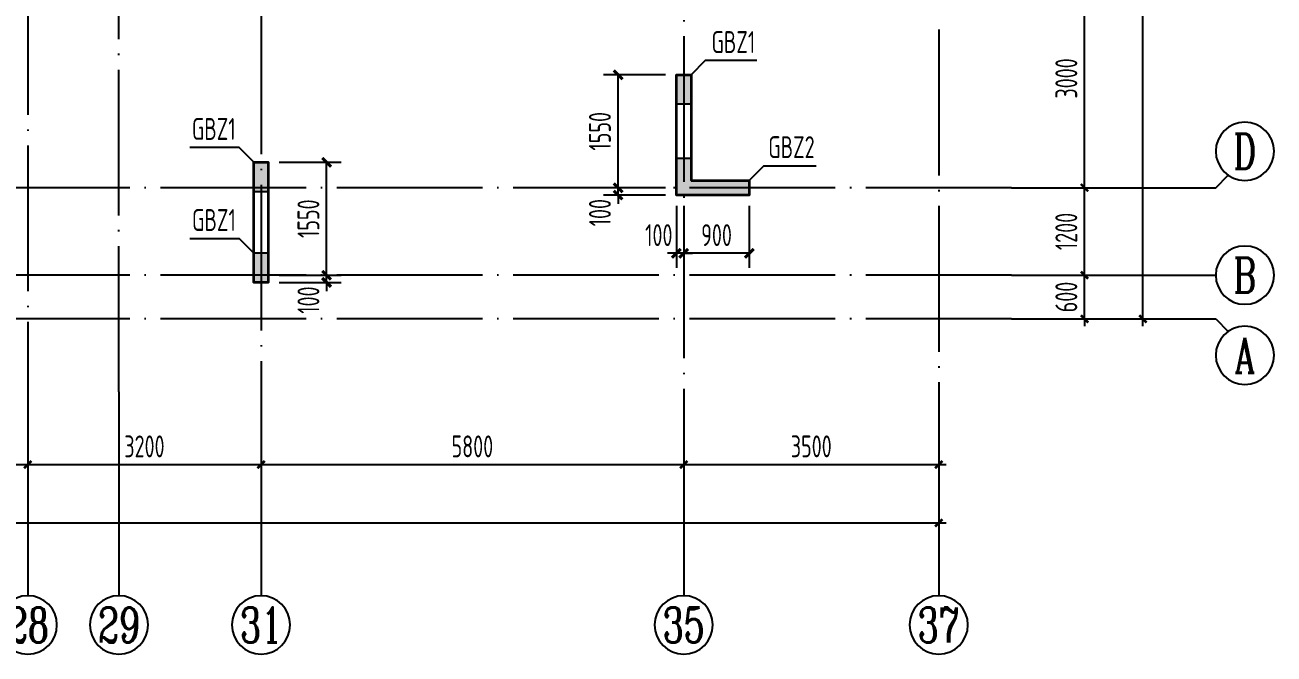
# Model space of a CAD drawing. Extents: x -1712635 to -854203, y -534641 to -21985.
# Drawn here: x -1324429 to -1307290, y -366484 to -357850 of the extents above; entities that cross this region are included whole.
import ezdxf
from ezdxf.enums import TextEntityAlignment as Align

# ---------------------------------------------------------------- set-up
doc = ezdxf.new("R2010")
doc.units = 0
doc.header["$LTSCALE"] = 1000
doc.linetypes.add('DOTE', pattern=[2.42, 2, -0.2, 0.02, -0.2])
doc.layers.get('0').update_dxf_attribs({"linetype": 'CONTINUOUS'})
doc.layers.get('Defpoints').update_dxf_attribs({"linetype": 'CONTINUOUS'})
for name, color, linetype in [('A-AXIS', 1, 'CONTINUOUS'), ('A-DOTE', 10, 'DOTE'), ('AXIS_NUM', 7, 'CONTINUOUS'), ('S-Q墙实线', 6, 'CONTINUOUS'), ('S-Q墙标注', 3, 'CONTINUOUS'), ('S-X详图填充', 252, 'CONTINUOUS'), ('S-X详图实线', 4, 'CONTINUOUS'), ('S-Y一般标注', 3, 'CONTINUOUS'), ('S-Z柱编号', 6, 'CONTINUOUS')]:
    doc.layers.add(name, color=color, linetype=linetype)
doc.styles.add('TSSD_Axis', font='complex.shx', dxfattribs={"width": 0.7, "bigfont": 'hztxt.shx'})
doc.styles.add('TSSD_DIMENSION', font='Tssdeng.shx', dxfattribs={"width": 0.7, "bigfont": 'tssdchn.shx'})
doc.styles.add('TSSD_REIN', font='tssdeng.shx', dxfattribs={"width": 0.7, "height": 300, "bigfont": 'tssdchn.shx'})
doc.styles.add('结构文字', font='zstxt.shx', dxfattribs={"width": 0.7, "bigfont": 'zshz.shx'})
doc.dimstyles.new('STRUCK', dxfattribs={"dimtxt": 400, "dimasz": 121, "dimexe": 200, "dimexo": 150, "dimgap": 115, "dimtad": 1, "dimdec": 0, "dimdsep": 46, "dimtxsty": '结构文字', "dimblk": 'ARCHTICK', "dimcen": 400, "dimclrd": 3, "dimclre": 3, "dimclrt": 7, "dimadec": 0, "dimazin": 0, "dimtfac": 1, "dimtdec": 0, "dimtix": 1, "dimtmove": 2, "dimatfit": 3, "dimldrblk": '_DIMX', "dimfxl": 0, "dimtolj": 1, "dimtzin": 0, "dimarcsym": 0})
doc.dimstyles.new('TSSD_100_100', dxfattribs={"dimtxt": 300, "dimasz": 100, "dimexe": 100, "dimexo": 250, "dimgap": 100, "dimtad": 1, "dimdec": 0, "dimzin": 0, "dimdsep": 46, "dimtxsty": 'TSSD_DIMENSION', "dimblk": 'ARCHTICK', "dimcen": 0, "dimdle": 100, "dimclrt": 7, "dimadec": 0, "dimazin": 0, "dimtfac": 1, "dimtdec": 0, "dimtix": 1, "dimtmove": 2, "dimatfit": 3, "dimldrblk": 'ARCHTICK', "dimfxl": 0, "dimtolj": 1, "dimtzin": 0, "dimarcsym": 0})

# ---------------------------------------------------------------- blocks, each defined once
blk = doc.blocks.new('_ArchTick')
at = {"color": 0, "const_width": 0.35}
blk.add_lwpolyline([(-0.5, -0.5), (0.5, 0.5)], dxfattribs=at)
blk = doc.blocks.new('*D159')
at = {"layer": 'Defpoints', "color": 0}
for p in [(42100, 3600), (45300, 3600), (45300, 2600)]:
    blk.add_point(p, dxfattribs=at)
at = {"layer": 'S-Y一般标注', "color": 0, "lineweight": -2}
for p, q in [((42100, 3350), (42100, 2500)), ((45300, 3350), (45300, 2500)), ((42000, 2600), (45400, 2600))]:
    blk.add_line(p, q, dxfattribs=at)
at = {"layer": 'S-Y一般标注', "color": 0, "lineweight": -2, "xscale": 100, "yscale": 100, "zscale": 100, "rotation": 180}
blk.add_blockref('_ArchTick', (42100, 2600), dxfattribs=at)
at = {"layer": 'S-Y一般标注', "color": 0, "lineweight": -2, "xscale": 100, "yscale": 100, "zscale": 100}
blk.add_blockref('_ArchTick', (45300, 2600), dxfattribs=at)
at = {"layer": 'S-Y一般标注', "color": 7, "insert": (43700, 2850), "char_height": 300, "attachment_point": 5, "style": 'TSSD_DIMENSION'}
blk.add_mtext('\\A1;3200', dxfattribs=at)
blk = doc.blocks.new('ts_axno')
at = {"color": 0, "linetype": 'ByBlock', "lineweight": -2}
blk.add_circle((0, 0), 0.5, dxfattribs=at)
at = {"color": 0, "linetype": 'ByBlock', "lineweight": -2, "style": 'TSSD_Axis', "width": 0.7}
blk.add_attdef('A', text='', height=0.6, dxfattribs=at).set_placement((0, 0), align=Align.MIDDLE_CENTER)
blk = doc.blocks.new('*D160')
at = {"layer": 'Defpoints', "color": 0}
for p in [(45300, 3600), (51100, 3600), (51100, 2600)]:
    blk.add_point(p, dxfattribs=at)
at = {"layer": 'S-Y一般标注', "color": 0, "lineweight": -2}
for p, q in [((45300, 3350), (45300, 2500)), ((51100, 3350), (51100, 2500)), ((45200, 2600), (51200, 2600))]:
    blk.add_line(p, q, dxfattribs=at)
at = {"layer": 'S-Y一般标注', "color": 0, "lineweight": -2, "xscale": 100, "yscale": 100, "zscale": 100, "rotation": 180}
blk.add_blockref('_ArchTick', (45300, 2600), dxfattribs=at)
at = {"layer": 'S-Y一般标注', "color": 0, "lineweight": -2, "xscale": 100, "yscale": 100, "zscale": 100}
blk.add_blockref('_ArchTick', (51100, 2600), dxfattribs=at)
at = {"layer": 'S-Y一般标注', "color": 7, "insert": (48200, 2850), "char_height": 300, "attachment_point": 5, "style": 'TSSD_DIMENSION'}
blk.add_mtext('\\A1;5800', dxfattribs=at)
blk = doc.blocks.new('*D161')
at = {"layer": 'Defpoints', "color": 0}
for p in [(51100, 3600), (54600, 3600), (54600, 2600)]:
    blk.add_point(p, dxfattribs=at)
at = {"layer": 'S-Y一般标注', "color": 0, "lineweight": -2}
for p, q in [((51100, 3350), (51100, 2500)), ((54600, 3350), (54600, 2500)), ((51000, 2600), (54700, 2600))]:
    blk.add_line(p, q, dxfattribs=at)
at = {"layer": 'S-Y一般标注', "color": 0, "lineweight": -2, "xscale": 100, "yscale": 100, "zscale": 100, "rotation": 180}
blk.add_blockref('_ArchTick', (51100, 2600), dxfattribs=at)
at = {"layer": 'S-Y一般标注', "color": 0, "lineweight": -2, "xscale": 100, "yscale": 100, "zscale": 100}
blk.add_blockref('_ArchTick', (54600, 2600), dxfattribs=at)
at = {"layer": 'S-Y一般标注', "color": 7, "insert": (52850, 2850), "char_height": 300, "attachment_point": 5, "style": 'TSSD_DIMENSION'}
blk.add_mtext('\\A1;3500', dxfattribs=at)
blk = doc.blocks.new('*D162')
at = {"layer": 'Defpoints', "color": 0}
for p in [(4600, 3600), (54600, 3600), (54600, 1800)]:
    blk.add_point(p, dxfattribs=at)
at = {"layer": 'S-Y一般标注', "color": 0, "lineweight": -2}
for p, q in [((4600, 3350), (4600, 1700)), ((54600, 3350), (54600, 1700)), ((4500, 1800), (54700, 1800))]:
    blk.add_line(p, q, dxfattribs=at)
at = {"layer": 'S-Y一般标注', "color": 0, "lineweight": -2, "xscale": 100, "yscale": 100, "zscale": 100, "rotation": 180}
blk.add_blockref('_ArchTick', (4600, 1800), dxfattribs=at)
at = {"layer": 'S-Y一般标注', "color": 0, "lineweight": -2, "xscale": 100, "yscale": 100, "zscale": 100}
blk.add_blockref('_ArchTick', (54600, 1800), dxfattribs=at)
at = {"layer": 'S-Y一般标注', "color": 7, "insert": (29600, 2050), "char_height": 300, "attachment_point": 5, "style": 'TSSD_DIMENSION'}
blk.add_mtext('\\A1;50000', dxfattribs=at)
blk = doc.blocks.new('*D166')
at = {"layer": 'Defpoints', "color": 0}
for p in [(38900, 3600), (42100, 3600), (42100, 2600)]:
    blk.add_point(p, dxfattribs=at)
at = {"layer": 'S-Y一般标注', "color": 0, "lineweight": -2}
for p, q in [((38900, 3350), (38900, 2500)), ((42100, 3350), (42100, 2500)), ((38800, 2600), (42200, 2600))]:
    blk.add_line(p, q, dxfattribs=at)
at = {"layer": 'S-Y一般标注', "color": 0, "lineweight": -2, "xscale": 100, "yscale": 100, "zscale": 100, "rotation": 180}
blk.add_blockref('_ArchTick', (38900, 2600), dxfattribs=at)
at = {"layer": 'S-Y一般标注', "color": 0, "lineweight": -2, "xscale": 100, "yscale": 100, "zscale": 100}
blk.add_blockref('_ArchTick', (42100, 2600), dxfattribs=at)
at = {"layer": 'S-Y一般标注', "color": 7, "insert": (40500, 2850), "char_height": 300, "attachment_point": 5, "style": 'TSSD_DIMENSION'}
blk.add_mtext('\\A1;3200', dxfattribs=at)
blk = doc.blocks.new('*D167')
at = {"layer": 'Defpoints', "color": 0}
for p in [(55600, 5200), (56600, 5200), (55600, 4600)]:
    blk.add_point(p, dxfattribs=at)
at = {"layer": 'S-Y一般标注', "color": 0, "lineweight": -2}
for p, q in [((55850, 5200), (56700, 5200)), ((56600, 5200), (56600, 5300)), ((56600, 4600), (56600, 5200)), ((55850, 4600), (56700, 4600)), ((56600, 4600), (56600, 4500))]:
    blk.add_line(p, q, dxfattribs=at)
at = {"layer": 'S-Y一般标注', "color": 0, "lineweight": -2, "xscale": 100, "yscale": 100, "zscale": 100}
for p, rotation in [((56600, 5200), 270), ((56600, 4600), 90)]:
    blk.add_blockref('_ArchTick', p, dxfattribs=dict(at, rotation=rotation))
at = {"layer": 'S-Y一般标注', "color": 7, "insert": (56350, 4900), "char_height": 300, "attachment_point": 5, "rotation": 90, "style": 'TSSD_DIMENSION'}
blk.add_mtext('\\A1;600', dxfattribs=at)
blk = doc.blocks.new('*D173')
at = {"layer": 'Defpoints', "color": 0}
for p in [(55600, 17150), (57400, 17150), (55600, 4600)]:
    blk.add_point(p, dxfattribs=at)
at = {"layer": 'S-Y一般标注', "color": 0, "lineweight": -2}
for p, q in [((55850, 17150), (57500, 17150)), ((57400, 4500), (57400, 17250)), ((55850, 4600), (57500, 4600))]:
    blk.add_line(p, q, dxfattribs=at)
at = {"layer": 'S-Y一般标注', "color": 0, "lineweight": -2, "xscale": 100, "yscale": 100, "zscale": 100}
for p, rotation in [((57400, 17150), 90), ((57400, 4600), 270)]:
    blk.add_blockref('_ArchTick', p, dxfattribs=dict(at, rotation=rotation))
at = {"layer": 'S-Y一般标注', "color": 7, "insert": (57150, 10875), "char_height": 300, "attachment_point": 5, "rotation": 90, "style": 'TSSD_DIMENSION'}
blk.add_mtext('\\A1;12550', dxfattribs=at)
blk = doc.blocks.new('*D175')
at = {"layer": 'Defpoints', "color": 0}
for p in [(55600, 6400), (56600, 6400), (55600, 5200)]:
    blk.add_point(p, dxfattribs=at)
at = {"layer": 'S-Y一般标注', "color": 0, "lineweight": -2}
for p, q in [((55850, 6400), (56700, 6400)), ((56600, 5100), (56600, 6500)), ((55850, 5200), (56700, 5200))]:
    blk.add_line(p, q, dxfattribs=at)
at = {"layer": 'S-Y一般标注', "color": 0, "lineweight": -2, "xscale": 100, "yscale": 100, "zscale": 100}
for p, rotation in [((56600, 6400), 90), ((56600, 5200), 270)]:
    blk.add_blockref('_ArchTick', p, dxfattribs=dict(at, rotation=rotation))
at = {"layer": 'S-Y一般标注', "color": 7, "insert": (56350, 5800), "char_height": 300, "attachment_point": 5, "rotation": 90, "style": 'TSSD_DIMENSION'}
blk.add_mtext('\\A1;1200', dxfattribs=at)
blk = doc.blocks.new('*D176')
at = {"layer": 'Defpoints', "color": 0}
for p in [(55600, 9400), (56600, 9400), (55600, 6400)]:
    blk.add_point(p, dxfattribs=at)
at = {"layer": 'S-Y一般标注', "color": 0, "lineweight": -2}
for p, q in [((56600, 6300), (56600, 9500)), ((55850, 9400), (56700, 9400)), ((55850, 6400), (56700, 6400))]:
    blk.add_line(p, q, dxfattribs=at)
at = {"layer": 'S-Y一般标注', "color": 0, "lineweight": -2, "xscale": 100, "yscale": 100, "zscale": 100}
for p, rotation in [((56600, 9400), 90), ((56600, 6400), 270)]:
    blk.add_blockref('_ArchTick', p, dxfattribs=dict(at, rotation=rotation))
at = {"layer": 'S-Y一般标注', "color": 7, "insert": (56350, 7900), "char_height": 300, "attachment_point": 5, "rotation": 90, "style": 'TSSD_DIMENSION'}
blk.add_mtext('\\A1;3000', dxfattribs=at)
blk = doc.blocks.new('*D2299')
at = {"layer": 'Defpoints', "color": 0}
for p in [(-1316290, -360084), (-1315490, -360084), (-1315490, -360184)]:
    blk.add_point(p, dxfattribs=at)
at = {"layer": 'S-Q墙标注', "color": 3, "lineweight": -2}
for p, q in [((-1315640, -360084), (-1316490, -360084)), ((-1316290, -360084), (-1316290, -359963)), ((-1316290, -360184), (-1316290, -360084)), ((-1315640, -360184), (-1316490, -360184)), ((-1316290, -360184), (-1316290, -360305))]:
    blk.add_line(p, q, dxfattribs=at)
at = {"layer": 'S-Q墙标注', "color": 3, "lineweight": -2, "xscale": 121, "yscale": 121, "zscale": 121}
for p, rotation in [((-1316290, -360084), 270), ((-1316290, -360184), 90)]:
    blk.add_blockref('_ArchTick', p, dxfattribs=dict(at, rotation=rotation))
at = {"layer": 'S-Q墙标注', "color": 7, "insert": (-1316540, -360426), "char_height": 300, "attachment_point": 5, "rotation": 90, "style": 'TSSD_REIN'}
blk.add_mtext('\\A1;100', dxfattribs=at)
blk = doc.blocks.new('_DIMX')
blk.add_line((-150, 0), (150, 0))
at = {"const_width": 50}
blk.add_lwpolyline([(-70, -70), (70, 70)], dxfattribs=at)
blk = doc.blocks.new('*D2300')
at = {"layer": 'Defpoints', "color": 0}
for p in [(-1316290, -358534), (-1315490, -358534), (-1315490, -360084)]:
    blk.add_point(p, dxfattribs=at)
at = {"layer": 'S-Q墙标注', "color": 3, "lineweight": -2}
for p, q in [((-1315640, -358534), (-1316490, -358534)), ((-1316290, -360084), (-1316290, -358534)), ((-1315640, -360084), (-1316490, -360084))]:
    blk.add_line(p, q, dxfattribs=at)
at = {"layer": 'S-Q墙标注', "color": 3, "lineweight": -2, "xscale": 121, "yscale": 121, "zscale": 121}
for p, rotation in [((-1316290, -358534), 90), ((-1316290, -360084), 270)]:
    blk.add_blockref('_ArchTick', p, dxfattribs=dict(at, rotation=rotation))
at = {"layer": 'S-Q墙标注', "color": 7, "insert": (-1316540, -359309), "char_height": 300, "attachment_point": 5, "rotation": 90, "style": 'TSSD_REIN'}
blk.add_mtext('\\A1;1550', dxfattribs=at)
blk = doc.blocks.new('*D2301')
at = {"layer": 'Defpoints', "color": 0}
for p in [(-1315390, -360184), (-1314490, -360184), (-1315390, -360984)]:
    blk.add_point(p, dxfattribs=at)
at = {"layer": 'S-Q墙标注', "color": 3, "lineweight": -2}
for p, q in [((-1315390, -360334), (-1315390, -361184)), ((-1314490, -360334), (-1314490, -361184)), ((-1314490, -360984), (-1315390, -360984))]:
    blk.add_line(p, q, dxfattribs=at)
at = {"layer": 'S-Q墙标注', "color": 3, "lineweight": -2, "xscale": 121, "yscale": 121, "zscale": 121, "rotation": 180}
blk.add_blockref('_ArchTick', (-1315390, -360984), dxfattribs=at)
at = {"layer": 'S-Q墙标注', "color": 3, "lineweight": -2, "xscale": 121, "yscale": 121, "zscale": 121}
blk.add_blockref('_ArchTick', (-1314490, -360984), dxfattribs=at)
at = {"layer": 'S-Q墙标注', "color": 7, "insert": (-1314940, -360734), "char_height": 300, "attachment_point": 5, "style": 'TSSD_REIN'}
blk.add_mtext('\\A1;900', dxfattribs=at)
blk = doc.blocks.new('*D2302')
at = {"layer": 'Defpoints', "color": 0}
for p in [(-1315490, -360184), (-1315390, -360184), (-1315490, -360984)]:
    blk.add_point(p, dxfattribs=at)
at = {"layer": 'S-Q墙标注', "color": 3, "lineweight": -2}
for p, q in [((-1315490, -360334), (-1315490, -361184)), ((-1315390, -360334), (-1315390, -361184)), ((-1315490, -360984), (-1315611, -360984)), ((-1315390, -360984), (-1315490, -360984)), ((-1315390, -360984), (-1315269, -360984))]:
    blk.add_line(p, q, dxfattribs=at)
at = {"layer": 'S-Q墙标注', "color": 3, "lineweight": -2, "xscale": 121, "yscale": 121, "zscale": 121}
blk.add_blockref('_ArchTick', (-1315490, -360984), dxfattribs=at)
at = {"layer": 'S-Q墙标注', "color": 3, "lineweight": -2, "xscale": 121, "yscale": 121, "zscale": 121, "rotation": 180}
blk.add_blockref('_ArchTick', (-1315390, -360984), dxfattribs=at)
at = {"layer": 'S-Q墙标注', "color": 7, "insert": (-1315732, -360734), "char_height": 300, "attachment_point": 5, "style": 'TSSD_REIN'}
blk.add_mtext('\\A1;100', dxfattribs=at)
blk = doc.blocks.new('*D2303')
at = {"layer": 'Defpoints', "color": 0}
for p in [(-1321090, -361284), (-1320290, -361284), (-1321090, -361384)]:
    blk.add_point(p, dxfattribs=at)
at = {"layer": 'S-Q墙标注', "color": 3, "lineweight": -2}
for p, q in [((-1320940, -361284), (-1320090, -361284)), ((-1320290, -361284), (-1320290, -361163)), ((-1320290, -361384), (-1320290, -361284)), ((-1320940, -361384), (-1320090, -361384)), ((-1320290, -361384), (-1320290, -361505))]:
    blk.add_line(p, q, dxfattribs=at)
at = {"layer": 'S-Q墙标注', "color": 3, "lineweight": -2, "xscale": 121, "yscale": 121, "zscale": 121}
for p, rotation in [((-1320290, -361284), 270), ((-1320290, -361384), 90)]:
    blk.add_blockref('_ArchTick', p, dxfattribs=dict(at, rotation=rotation))
at = {"layer": 'S-Q墙标注', "color": 7, "insert": (-1320540, -361626), "char_height": 300, "attachment_point": 5, "rotation": 90, "style": 'TSSD_REIN'}
blk.add_mtext('\\A1;100', dxfattribs=at)
blk = doc.blocks.new('*D2304')
at = {"layer": 'Defpoints', "color": 0}
for p in [(-1321090, -359734), (-1320290, -359734), (-1321090, -361284)]:
    blk.add_point(p, dxfattribs=at)
at = {"layer": 'S-Q墙标注', "color": 3, "lineweight": -2}
for p, q in [((-1320940, -359734), (-1320090, -359734)), ((-1320290, -361284), (-1320290, -359734)), ((-1320940, -361284), (-1320090, -361284))]:
    blk.add_line(p, q, dxfattribs=at)
at = {"layer": 'S-Q墙标注', "color": 3, "lineweight": -2, "xscale": 121, "yscale": 121, "zscale": 121}
for p, rotation in [((-1320290, -359734), 90), ((-1320290, -361284), 270)]:
    blk.add_blockref('_ArchTick', p, dxfattribs=dict(at, rotation=rotation))
at = {"layer": 'S-Q墙标注', "color": 7, "insert": (-1320540, -360509), "char_height": 300, "attachment_point": 5, "rotation": 90, "style": 'TSSD_REIN'}
blk.add_mtext('\\A1;1550', dxfattribs=at)
blk = doc.blocks.new('20210726.16395156')
at = {"layer": 'A-AXIS'}
for p, q in [((58400, 6400), (58571.6, 6571.7)), ((55600, 6400), (58400, 6400)), ((55600, 5200), (58400, 5200)), ((55600, 4600), (58400, 4600)), ((58400, 4600), (58571.6, 4428.4)), ((42100, 3600), (42100, 800)), ((43350, 3600.3), (43350, 800.3)), ((45300, 3600), (45300, 800)), ((51100, 3600), (51100, 800)), ((54600, 3600), (54600, 800))]:
    blk.add_line(p, q, dxfattribs=at)
at = {"layer": 'A-DOTE'}
for p, q in [((54600, 18249.9), (54600, 3600)), ((45299.8, 13700), (45300, 3600)), ((43350, 3600.2), (43350, 11500)), ((51100, 10900), (51100, 3600)), ((42100, 9400), (42100, 3600)), ((55600, 6400), (3600, 6400)), ((55600, 5200), (3600, 5200)), ((55600, 4600), (3600, 4600))]:
    blk.add_line(p, q, dxfattribs=at)
at = {"layer": 'A-AXIS'}
ref = blk.add_blockref('ts_axno', (58800, 6900), dxfattribs=dict(at, xscale=-800, yscale=800, zscale=800, rotation=180))
ref.add_attrib('C', 'D', dxfattribs={"layer": 'AXIS_NUM', "height": 480, "style": 'TSSD_Axis', "width": 0.7}).set_placement((58800, 6900), align=Align.MIDDLE_CENTER)
ref = blk.add_blockref('ts_axno', (58800, 5200), dxfattribs=dict(at, xscale=-800, yscale=800, zscale=800))
ref.add_attrib('A', 'B', dxfattribs={"layer": 'AXIS_NUM', "height": 480, "style": 'TSSD_Axis', "width": 0.7}).set_placement((58800, 5200), align=Align.MIDDLE_CENTER)
ref = blk.add_blockref('ts_axno', (58800, 4100), dxfattribs=dict(at, xscale=-800, yscale=800, zscale=800))
ref.add_attrib('F', 'A', dxfattribs={"layer": 'AXIS_NUM', "height": 480, "style": 'TSSD_Axis', "width": 0.7}).set_placement((58800, 4100), align=Align.MIDDLE_CENTER)
ref = blk.add_blockref('ts_axno', (42100, 400), dxfattribs=dict(at, xscale=-800, yscale=800, zscale=800, rotation=180))
ref.add_attrib('19', '28', dxfattribs={"layer": 'AXIS_NUM', "height": 480, "style": 'TSSD_Axis', "width": 0.7}).set_placement((42100, 400), align=Align.MIDDLE_CENTER)
ref = blk.add_blockref('ts_axno', (43350, 400.3), dxfattribs=dict(at, xscale=-800, yscale=800, zscale=800, rotation=180))
ref.add_attrib('5', '29', dxfattribs={"layer": 'AXIS_NUM', "height": 480, "style": 'TSSD_Axis', "width": 0.7}).set_placement((43350, 400.3), align=Align.MIDDLE_CENTER)
ref = blk.add_blockref('ts_axno', (45300, 400), dxfattribs=dict(at, xscale=-800, yscale=800, zscale=800, rotation=180))
ref.add_attrib('19', '31', dxfattribs={"layer": 'AXIS_NUM', "height": 480, "style": 'TSSD_Axis', "width": 0.7}).set_placement((45300, 400), align=Align.MIDDLE_CENTER)
ref = blk.add_blockref('ts_axno', (51100, 400), dxfattribs=dict(at, xscale=-800, yscale=800, zscale=800, rotation=180))
ref.add_attrib('22', '35', dxfattribs={"layer": 'AXIS_NUM', "height": 480, "style": 'TSSD_Axis', "width": 0.7}).set_placement((51100, 400), align=Align.MIDDLE_CENTER)
ref = blk.add_blockref('ts_axno', (54600, 400), dxfattribs=dict(at, xscale=-800, yscale=800, zscale=800, rotation=180))
ref.add_attrib('23', '37', dxfattribs={"layer": 'AXIS_NUM', "height": 480, "style": 'TSSD_Axis', "width": 0.7}).set_placement((54600, 400), align=Align.MIDDLE_CENTER)
at = {"layer": 'S-Y一般标注'}
for base, p1, p2, picture, middle in [((57400, 17150), (55600, 4600), (55600, 17150), '*D173', (57150, 10875)), ((56600, 9400), (55600, 6400), (55600, 9400), '*D176', (56350, 7900)), ((56600, 6400), (55600, 5200), (55600, 6400), '*D175', (56350, 5800)), ((56600, 5200), (55600, 4600), (55600, 5200), '*D167', (56350, 4900))]:
    dim = blk.add_linear_dim(base=base, p1=p1, p2=p2, angle=90, dimstyle='TSSD_100_100', dxfattribs=at)
    dim.commit()
    dim.dimension.update_dxf_attribs({"geometry": picture, "text_midpoint": middle})
for base, p1, p2, picture, middle in [((54600, 1800), (4600, 3600), (54600, 3600), '*D162', (29600, 2050)), ((42100, 2600.1), (38900, 3600.1), (42100, 3600.1), '*D166', (40500, 2850.1)), ((45300, 2600.1), (42100, 3600.1), (45300, 3600.1), '*D159', (43700, 2850.1)), ((51100, 2600), (45300, 3600), (51100, 3600), '*D160', (48200, 2850)), ((54600, 2600), (51100, 3600), (54600, 3600), '*D161', (52850, 2850))]:
    dim = blk.add_linear_dim(base=base, p1=p1, p2=p2, dimstyle='TSSD_100_100', dxfattribs=at)
    dim.commit()
    dim.dimension.update_dxf_attribs({"geometry": picture, "text_midpoint": middle})

msp = doc.modelspace()

# ---------------------------------------------------------------- hatches: boundary and pattern name
at = {"layer": 'S-X详图填充'}
h = msp.add_hatch(color=256, dxfattribs=at)
h.dxf.hatch_style = 1
h.paths.add_polyline_path([(-1315490.12, -358933.69), (-1315290.12, -358933.69), (-1315290.12, -358533.69), (-1315490.12, -358533.69)])
h = msp.add_hatch(color=256, dxfattribs=at)
h.dxf.hatch_style = 1
h.paths.add_polyline_path([(-1321292.61, -360133.7), (-1321092.61, -360133.7), (-1321092.61, -359733.7), (-1321292.61, -359733.7)])
h = msp.add_hatch(color=256, dxfattribs=at)
h.dxf.hatch_style = 1
h.paths.add_polyline_path([(-1315290.12, -359683.69), (-1315490.12, -359683.69), (-1315490.12, -360183.69), (-1314490.12, -360183.69), (-1314490.12, -359983.69), (-1315290.12, -359983.69)])
h = msp.add_hatch(color=256, dxfattribs=at)
h.dxf.hatch_style = 1
h.paths.add_polyline_path([(-1321290.1, -361383.7), (-1321090.1, -361383.7), (-1321090.1, -360983.7), (-1321290.1, -360983.7)])

# ---------------------------------------------------------------- linework, layer by layer
at = {"layer": 'S-Q墙实线', "lineweight": 35}
msp.add_lwpolyline([(-1315290.11, -359983.69), (-1314490.1, -359983.69), (-1314490.1, -360183.69), (-1315490.11, -360183.69), (-1315490.11, -358533.69), (-1315290.11, -358533.69)], close=True, dxfattribs=at)
for points in [[(-1321290.13, -360083.68), (-1321290.11, -359733.69), (-1321090.11, -359733.71), (-1321090.13, -360083.7)], [(-1321090.13, -360083.69), (-1321090.11, -361383.69), (-1321290.11, -361383.7), (-1321290.13, -360083.69)]]:
    msp.add_lwpolyline(points, dxfattribs=at)
at = {"layer": 'S-X详图实线'}
for points in [[(-1315490.12, -358933.69), (-1315290.12, -358933.69), (-1315290.12, -358533.69), (-1315490.12, -358533.69), (-1315490.12, -358933.69)], [(-1321292.61, -360133.7), (-1321092.61, -360133.7), (-1321092.61, -359733.7), (-1321292.61, -359733.7), (-1321292.61, -360133.7)], [(-1315290.12, -359683.69), (-1315490.12, -359683.69), (-1315490.12, -360183.69), (-1314490.12, -360183.69), (-1314490.12, -359983.69), (-1315290.12, -359983.69), (-1315290.12, -359683.69)], [(-1321290.1, -361383.7), (-1321090.1, -361383.7), (-1321090.1, -360983.7), (-1321290.1, -360983.7), (-1321290.1, -361383.7)]]:
    msp.add_lwpolyline(points, close=True, dxfattribs=at)
at = {"layer": 'S-Z柱编号', "color": 7}
for points in [[(-1315290.1, -358533.69), (-1315090.1, -358333.69), (-1314386.23, -358333.69)], [(-1321290.1, -359733.7), (-1321490.1, -359533.7), (-1322168.7, -359533.7)], [(-1314490.1, -359983.69), (-1314290.1, -359783.69), (-1313574.88, -359783.69)], [(-1321287.58, -360983.7), (-1321487.58, -360783.7), (-1322166.19, -360783.7)]]:
    msp.add_lwpolyline(points, dxfattribs=at)

# ---------------------------------------------------------------- block references
at = {"layer": 'A-DOTE'}
msp.add_blockref('20210726.16395156', (-1366490.09, -366483.74), dxfattribs=at)

# ---------------------------------------------------------------- texts
at = {"layer": 'S-Z柱编号', "color": 7, "style": 'TSSD_REIN', "width": 0.7}
for s, p in [('GBZ1', (-1315008.46, -358324.4)), ('GBZ1', (-1322138.62, -359516.94)), ('GBZ2', (-1314229.89, -359766.84)), ('GBZ1', (-1322136.1, -360766.94))]:
    msp.add_text(s, height=300, dxfattribs=at).set_placement(p, align=Align.BOTTOM_LEFT)

# ---------------------------------------------------------------- dimensions: what is measured, and where the dimension line sits
at = {"layer": 'S-Q墙标注'}
for base, p1, p2, angle, picture, middle in [((-1316290.1, -358533.69), (-1315490.1, -360083.69), (-1315490.1, -358533.69), 90, '*D2300', (-1316540.1, -359308.69)), ((-1320290.1, -359733.7), (-1321090.1, -361283.69), (-1321090.1, -359733.7), 90, '*D2304', (-1320540.1, -360508.69)), ((-1315390.09, -360983.69), (-1314490.1, -360183.69), (-1315390.09, -360183.69), 180, '*D2301', (-1314940.09, -360733.69))]:
    dim = msp.add_linear_dim(base=base, p1=p1, p2=p2, angle=angle, dimstyle='STRUCK', override={"dimtxt": 300, "dimgap": 100, "dimtxsty": 'TSSD_REIN'}, dxfattribs=at)
    dim.commit()
    dim.dimension.update_dxf_attribs({"geometry": picture, "text_midpoint": middle})
for base, p1, p2, angle, picture, middle in [((-1316290.1, -360083.69), (-1315490.1, -360183.69), (-1315490.1, -360083.69), 90, '*D2299', (-1316540.1, -360425.61)), ((-1315490.1, -360983.69), (-1315390.09, -360183.69), (-1315490.1, -360183.69), 180, '*D2302', (-1315732.02, -360733.69)), ((-1320290.1, -361283.69), (-1321090.1, -361383.7), (-1321090.1, -361283.69), 90, '*D2303', (-1320540.1, -361625.62))]:
    dim = msp.add_linear_dim(base=base, p1=p1, p2=p2, angle=angle, dimstyle='STRUCK', override={"dimtxt": 300, "dimgap": 100, "dimtxsty": 'TSSD_REIN'}, dxfattribs=at)
    dim.commit()
    dim.dimension.update_dxf_attribs({"geometry": picture, "text_midpoint": middle, "dimtype": 160})

doc.saveas('drawing.dxf')
